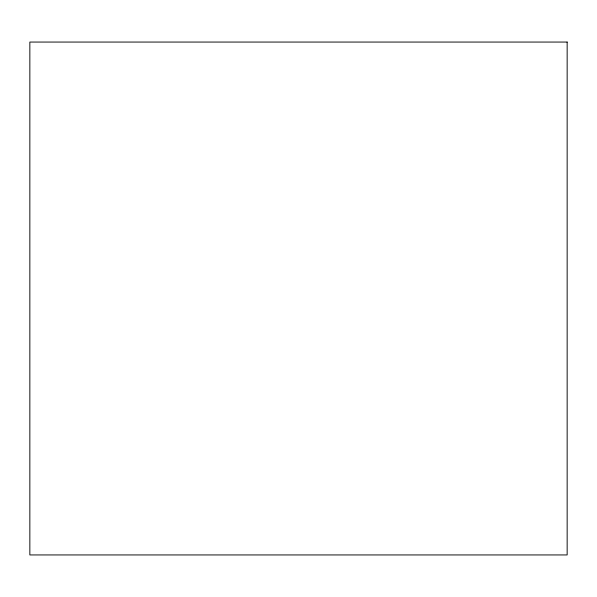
<?xml version="1.0" encoding="UTF-8"?>
<svg xmlns="http://www.w3.org/2000/svg" width="597" height="597" viewBox="0 0 597 597"><rect width="100%" height="100%" fill="white"/><g stroke="black" fill="none" stroke-linecap="round" stroke-linejoin="round"><path stroke-width="0.9" d="M567.15 42.059L29.85 42.059L29.85 554.941L567.15 554.941L567.15 42.059"/></g></svg>
